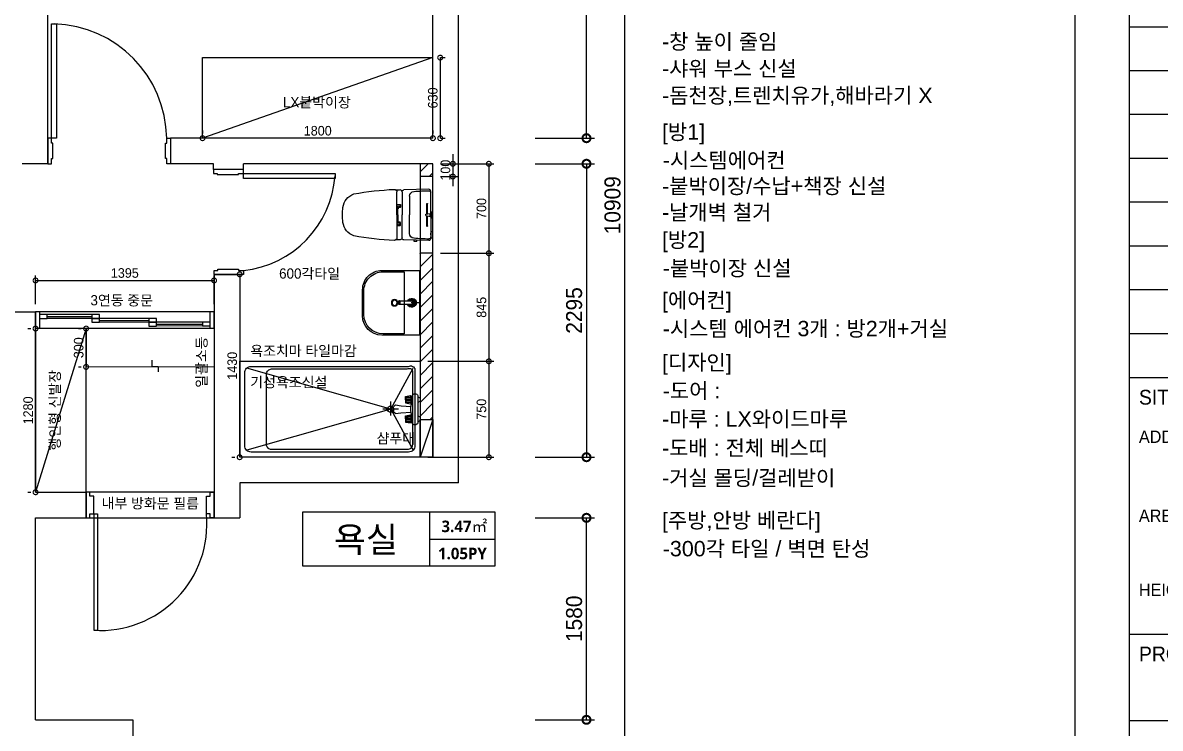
# Model space of a CAD drawing. Header units: inches. Extents: x -4181 to 116552, y 25636 to 44656.
# Drawn here: x 21962 to 30851, y 30581 to 36099 of the extents above; entities that cross this region are included whole.
import ezdxf
from ezdxf.enums import TextEntityAlignment as Align

# ---------------------------------------------------------------- set-up
doc = ezdxf.new("R2010")
doc.units = ezdxf.units.IN
doc.header["$LTSCALE"] = 50
doc.header["$MEASUREMENT"] = 0
doc.linetypes.add('HIDDEN', pattern=[0.375, 0.25, -0.125])
for name, color, linetype in [('0-ELC TEXT', 7, 'Continuous'), ('01-FUR', 6, 'Continuous'), ('02-wal', 2, 'Continuous'), ('03-WAL NEW', 3, 'Continuous'), ('07-dim', 5, 'Continuous'), ('07-dim wal', 5, 'Continuous'), ('3TI-CE-LIGHT', 6, 'Continuous'), ('6fur', 6, 'Continuous'), ('7', 7, 'Continuous'), ('CO-BATH', 6, 'Continuous'), ('CO-DO-FR', 7, 'Continuous'), ('CO-DOOR', 8, 'Continuous'), ('FIN', 2, 'Continuous'), ('FORM(YOURNAME)-1', 1, 'Continuous'), ('FORM(YOURNAME)-11', 1, 'Continuous'), ('GPG-TEXT', 3, 'Continuous'), ('HL', 6, 'HIDDEN'), ('SOL253', 253, 'Continuous'), ('TOILET-1', 6, 'Continuous'), ('WID', 4, 'Continuous'), ('도면층2', 2, 'Continuous'), ('도면층4', 4, 'Continuous'), ('도면층5', 5, 'Continuous')]:
    doc.layers.add(name, color=color, linetype=linetype)
doc.styles.add('HY울릉도L', font='NanumGothicBold.ttf')
doc.styles.add('MtXpl_Arial_Unicode_', font='ARIALUNI_0.ttf')
doc.styles.add('YOURNAME', font='HY울릉도M.TTF')
doc.styles.add('스타일1', font='HY울릉도M.TTF')
doc.styles.add('코레일둥고', font='Korail_Round_Gothic_Medium.ttf')
doc.dimstyles.new('30', dxfattribs={"dimscale": 30, "dimtxt": 2.5, "dimasz": 2.5, "dimexe": 1.25, "dimexo": 2, "dimtad": 1, "dimdec": 0, "dimtxsty": '스타일1', "dimblk": 'DOTSMALL', "dimcen": 2.5, "dimclrd": 1, "dimclre": 1, "dimclrt": 2, "dimadec": 0, "dimazin": 0, "dimtfac": 1, "dimtix": 1, "dimtmove": 0, "dimatfit": 3, "dimldrblk": 'DOTSMALL', "dimfxl": 1.25, "dimarcsym": 0})
doc.dimstyles.new('50', dxfattribs={"dimscale": 50, "dimtxt": 2.5, "dimasz": 2.5, "dimexe": 1.25, "dimexo": 2, "dimtad": 1, "dimdec": 0, "dimtxsty": '스타일1', "dimblk": 'DOTSMALL', "dimcen": 2.5, "dimclrd": 1, "dimclre": 1, "dimclrt": 2, "dimadec": 0, "dimazin": 0, "dimtfac": 1, "dimtdec": 0, "dimtix": 1, "dimtmove": 0, "dimatfit": 3, "dimldrblk": 'DOTSMALL', "dimfxl": 1.25, "dimarcsym": 0})

# ---------------------------------------------------------------- blocks, each defined once
blk = doc.blocks.new('_DOTSMALL')
at = {"color": 0, "linetype": 'ByBlock', "const_width": 0.5}
blk.add_lwpolyline([(-0.0625, 0, 1), (0.0625, 0, 1)], format="xyb", close=True, dxfattribs=at)
blk = doc.blocks.new('*D33')
at = {"layer": '07-dim', "color": 1, "lineweight": -2, "transparency": 16777216}
for p, q in [((25967.4, 38500.7), (26429.9, 38500.7)), ((26367.4, 35195.7), (26367.4, 38500.7)), ((25967.4, 35195.7), (26429.9, 35195.7))]:
    blk.add_line(p, q, dxfattribs=at)
at = {"layer": 'Defpoints', "color": 0, "transparency": 16777216}
for p in [(25867.4, 38500.7), (26367.4, 38500.7), (25867.4, 35195.7)]:
    blk.add_point(p, dxfattribs=at)
at = {"layer": '07-dim', "color": 1, "lineweight": -2, "transparency": 16777216, "xscale": 125, "yscale": 125, "zscale": 125}
for p, rotation in [((26367.4, 38500.7), 90), ((26367.4, 35195.7), 270)]:
    blk.add_blockref('_DOTSMALL', p, dxfattribs=dict(at, rotation=rotation))
at = {"layer": '07-dim', "color": 2, "transparency": 16777216, "insert": (26271.2, 36848.2), "char_height": 125, "attachment_point": 5, "rotation": 90, "style": '스타일1'}
blk.add_mtext('3305', dxfattribs=at)
blk = doc.blocks.new('*D34')
at = {"layer": '07-dim', "color": 1, "lineweight": -2, "transparency": 16777216}
for p, q in [((25967.4, 34995.7), (26429.9, 34995.7)), ((26367.4, 34995.7), (26367.4, 32700.7)), ((25967.4, 32700.7), (26429.9, 32700.7))]:
    blk.add_line(p, q, dxfattribs=at)
at = {"layer": 'Defpoints', "color": 0, "transparency": 16777216}
for p in [(25867.4, 34995.7), (25867.4, 32700.7), (26367.4, 32700.7)]:
    blk.add_point(p, dxfattribs=at)
at = {"layer": '07-dim', "color": 1, "lineweight": -2, "transparency": 16777216, "xscale": 125, "yscale": 125, "zscale": 125}
for p, rotation in [((26367.4, 34995.7), 90), ((26367.4, 32700.7), 270)]:
    blk.add_blockref('_DOTSMALL', p, dxfattribs=dict(at, rotation=rotation))
at = {"layer": '07-dim', "color": 2, "transparency": 16777216, "insert": (26271.3, 33848.2), "char_height": 125, "attachment_point": 5, "rotation": 90, "style": '스타일1'}
blk.add_mtext('2295', dxfattribs=at)
blk = doc.blocks.new('*D35')
at = {"layer": '07-dim', "color": 1, "lineweight": -2, "transparency": 16777216}
for p, q in [((25967.4, 32226.7), (26429.9, 32226.7)), ((26367.4, 30646.7), (26367.4, 32226.7)), ((25967.4, 30646.7), (26429.9, 30646.7))]:
    blk.add_line(p, q, dxfattribs=at)
at = {"layer": 'Defpoints', "color": 0, "transparency": 16777216}
for p in [(25867.4, 32226.7), (26367.4, 32226.7), (25867.4, 30646.7)]:
    blk.add_point(p, dxfattribs=at)
at = {"layer": '07-dim', "color": 1, "lineweight": -2, "transparency": 16777216, "xscale": 125, "yscale": 125, "zscale": 125}
for p, rotation in [((26367.4, 32226.7), 90), ((26367.4, 30646.7), 270)]:
    blk.add_blockref('_DOTSMALL', p, dxfattribs=dict(at, rotation=rotation))
at = {"layer": '07-dim', "color": 2, "transparency": 16777216, "insert": (26271.1, 31436.7), "char_height": 125, "attachment_point": 5, "rotation": 90, "style": '스타일1'}
blk.add_mtext('1580', dxfattribs=at)
blk = doc.blocks.new('*D37')
at = {"layer": '07-dim', "color": 1, "lineweight": -2, "transparency": 16777216}
for p, q in [((25967.4, 40125.7), (26729.9, 40125.7)), ((26667.4, 29216.7), (26667.4, 40125.7)), ((25967.4, 29216.7), (26729.9, 29216.7))]:
    blk.add_line(p, q, dxfattribs=at)
at = {"layer": 'Defpoints', "color": 0, "transparency": 16777216}
for p in [(25867.4, 40125.7), (26667.4, 40125.7), (25867.4, 29216.7)]:
    blk.add_point(p, dxfattribs=at)
at = {"layer": '07-dim', "color": 1, "lineweight": -2, "transparency": 16777216, "xscale": 125, "yscale": 125, "zscale": 125}
for p, rotation in [((26667.4, 40125.7), 90), ((26667.4, 29216.7), 270)]:
    blk.add_blockref('_DOTSMALL', p, dxfattribs=dict(at, rotation=rotation))
at = {"layer": '07-dim', "color": 2, "transparency": 16777216, "insert": (26571.1, 34671.2), "char_height": 125, "attachment_point": 5, "rotation": 90, "style": '스타일1'}
blk.add_mtext('10909', dxfattribs=at)
blk = doc.blocks.new('asfsd')
at = {"layer": '02-wal'}
for p, q in [((26035.6, 32792.4), (26035.6, 40417.4)), ((25835.6, 35487.4), (25835.6, 40217.4)), ((22825.6, 35287.4), (22825.6, 38992.4)), ((25835.6, 35487.4), (23785.6, 35487.4)), ((23785.6, 35487.4), (23785.6, 35337.4)), ((22825.6, 35287.4), (22625.6, 35287.4)), ((24120.6, 35287.4), (23785.6, 35287.4)), ((24120.6, 35242.4), (24120.6, 35287.4)), ((25835.6, 35287.4), (24355.6, 35287.4)), ((24355.6, 35242.4), (24355.6, 35287.4)), ((25835.6, 32992.4), (25835.6, 35287.4)), ((24125.6, 34422.4), (24125.6, 32518.4)), ((24130.6, 34422.4), (24325.6, 34422.4)), ((24325.6, 34422.4), (24325.6, 32992.4)), ((22490.6, 34128.4), (22730.6, 34128.4)), ((22730.6, 32718.4), (22730.6, 34128.4)), ((25835.6, 32992.4), (24325.6, 32992.4)), ((22730.6, 32718.4), (23125.6, 32718.4)), ((23125.6, 32718.4), (23125.6, 32518.4)), ((26035.6, 32792.4), (24325.6, 32792.4)), ((24325.6, 32792.4), (24325.6, 32518.4)), ((22730.6, 30938.4), (22730.6, 32518.4)), ((22730.6, 32518.4), (23125.6, 32518.4)), ((24125.6, 32518.4), (24325.6, 32518.4)), ((22730.6, 30938.4), (23490.6, 30938.4)), ((23490.6, 30938.4), (23490.6, 29508.4))]:
    blk.add_line(p, q, dxfattribs=at)
at = {"layer": 'CO-DO-FR'}
for points in [[(22825.6, 35487.4), (22825.6, 35287.4), (22855.6, 35287.4), (22855.6, 35327.4), (22865.6, 35327.4), (22865.6, 35447.4), (22855.6, 35447.4), (22855.6, 35487.4), (22825.6, 35487.4)], [(23785.6, 35487.4), (23785.6, 35287.4), (23755.6, 35287.4), (23755.6, 35327.4), (23745.6, 35327.4), (23745.6, 35447.4), (23755.6, 35447.4), (23755.6, 35487.4), (23785.6, 35487.4)], [(24355.6, 35242.4), (24120.6, 35242.4), (24120.6, 35212.4), (24150.6, 35212.4), (24150.6, 35202.4), (24315.6, 35202.4), (24315.6, 35212.4), (24355.6, 35212.4), (24355.6, 35242.4)], [(24355.6, 34422.4), (24125.6, 34422.4), (24125.6, 34452.4), (24155.6, 34452.4), (24155.6, 34462.4), (24315.6, 34462.4), (24315.6, 34452.4), (24355.6, 34452.4), (24355.6, 34422.4)]]:
    blk.add_lwpolyline(points, close=True, dxfattribs=at)
at = {"layer": 'CO-DOOR'}
for points in [[(22895.6, 36382.4), (22895.6, 35487.4), (22855.6, 35487.4), (22855.6, 36382.4)], [(25070.6, 35172.4), (24355.6, 35172.4), (24355.6, 35212.4), (25070.6, 35212.4)]]:
    blk.add_lwpolyline(points, close=True, dxfattribs=at)
for centre, radius, start, end in [((22847.1, 35474.2), 908.6, 0.83206, 88.19958), ((24271.6, 35249), 801, 276.01685, 355.95188)]:
    blk.add_arc(centre, radius, start, end, dxfattribs=at)
at = {"layer": '도면층2'}
for p, q in [((23785.6, 35487.4), (23785.6, 35337.4)), ((23125.6, 32518.4), (23125.6, 32718.4)), ((24125.6, 32518.4), (24125.6, 32718.4))]:
    blk.add_line(p, q, dxfattribs=at)
at = {"layer": '도면층4'}
for p, q in [((23785.6, 35487.4), (23785.6, 35337.4)), ((24125.6, 32718.4), (23125.6, 32718.4)), ((23125.6, 32718.4), (23125.6, 32518.4)), ((23125.6, 32518.4), (23125.6, 32718.4)), ((24125.6, 32518.4), (24125.6, 32718.4)), ((23185.6, 32548.4), (23185.6, 31638.4)), ((23185.6, 32548.4), (23215.6, 32548.4)), ((23215.6, 32548.4), (23215.6, 31639)), ((23125.6, 32518.4), (24125.6, 32518.4)), ((23185.6, 31638.4), (23215.6, 31638.4))]:
    blk.add_line(p, q, dxfattribs=at)
for points in [[(23125.6, 32518.4), (23155.6, 32518.4), (23155.6, 32548.4), (23185.6, 32548.4), (23185.6, 32688.4), (23155.6, 32688.4), (23155.6, 32718.4), (23125.6, 32718.4), (23125.6, 32518.4)], [(24125.6, 32518.4), (24095.6, 32518.4), (24095.6, 32548.4), (24065.6, 32548.4), (24065.6, 32688.4), (24095.6, 32688.4), (24095.6, 32718.4), (24125.6, 32718.4), (24125.6, 32518.4)]]:
    blk.add_lwpolyline(points, dxfattribs=at)
at = {"layer": '도면층5'}
blk.add_arc((23238.4, 32468.3), 831.1, 266.35624, 5.52913, dxfattribs=at)
blk = doc.blocks.new('A$C4B2D31F0')
at = {"layer": 'FIN', "color": 4}
for p, q in [((185, 690.9), (20.4, 690.9)), ((37.2, 692.3), (24.7, 692.3)), ((37.2, 692.3), (49.7, 692.3)), ((200.9, 690.9), (365.5, 690.9)), ((12.6, 465.9), (192.9, 465.9)), ((47.7, 523.7), (192.9, 523.7)), ((338.2, 523.7), (192.9, 523.7)), ((373.3, 465.9), (192.9, 465.9)), ((192.9, 426.6), (13.7, 426.6)), ((192.9, 426.6), (372.2, 426.6))]:
    blk.add_line(p, q, dxfattribs=at)
for points in [[(20.4, 690.9), (7.9, 690.9, 0.421209), (-7.1, 675.5), (-2.4, 480.5, 0.001659)], [(365.5, 690.9), (378, 690.9, -0.421209), (392.9, 675.5), (388.3, 480.5, -0.001659)], [(12.6, 465.9, 0.371724), (-1.8, 451.2, 0.003515), (-1, 420.3, 0.320541)], [(373.3, 465.9, -0.371724), (387.7, 451.2, -0.003515), (386.9, 420.3, -0.320541)]]:
    blk.add_lwpolyline(points, format="xyb", dxfattribs=at)
for centre, radius, start, end in [((1004.3, 663.1), 1000, 179.31159, 185.94375), ((20.4, 674.9), 16, 90, 179.31159), ((24.7, 707.3), 15, 180, 270), ((49.7, 707.3), 15, 270, 0), ((365.5, 674.9), 16, 0.68841, 90), ((-618.4, 663.1), 1000, 354.05625, 0.68841), ((49.4, 563.7), 40, 185.94375, 267.51291), ((336.5, 563.7), 40, 272.48709, 354.05625), ((12.6, 480.9), 15, 181.36509, 270), ((373.3, 480.9), 15, 270, 358.63491), ((13.7, 406.6), 20, 90, 182.3333), ((2197.7, 495.6), 2205.9, 182.3333, 190.60807), ((-1811.8, 495.6), 2205.9, 349.39193, 357.6667), ((372.2, 406.6), 20, 357.6667, 90), ((148.7, 128.9), 125.5, 198.2964, 263.42408), ((237.2, 128.9), 125.5, 276.57592, 341.7036), ((192.9, 405.9), 405.9, 261.69926, 270), ((192.9, 405.9), 405.9, 270, 278.30074)]:
    blk.add_arc(centre, radius, start, end, dxfattribs=at)
at = {"layer": 'HL', "linetype": 'Continuous'}
for p, q in [((106.4, 666.3), (184.4, 666.3)), ((106.4, 659.3), (185.5, 659.3)), ((168.9, 697.3), (168.9, 707.3)), ((168.9, 697.3), (216.9, 697.3)), ((186, 692.5), (180.6, 697.3)), ((181.6, 685.5), (186, 692.5)), ((187, 651.2), (181.6, 685.5)), ((181.6, 685.5), (204.3, 685.5)), ((186, 692.5), (199.9, 692.5)), ((187, 651.2), (198.9, 651.2)), ((198.9, 651.2), (204.3, 685.5)), ((199.9, 692.5), (205.3, 697.3)), ((204.3, 685.5), (199.9, 692.5)), ((200.4, 659.3), (279.4, 659.3)), ((201.4, 666.3), (279.4, 666.3)), ((216.9, 697.3), (216.9, 707.3)), ((-16, 576.9), (-16, 564.8)), ((-12, 580.9), (-4.8, 580.9)), ((-12, 560.8), (-4.3, 560.8)), ((192.9, 433.7), (146.6, 433.7)), ((192.9, 433.7), (239.3, 433.7))]:
    blk.add_line(p, q, dxfattribs=at)
for points in [[(110.4, 426.6), (110.4, 450.8, -0.414214), (114.4, 454.8), (130.9, 454.8, -0.414214), (134.9, 450.8), (134.9, 435.2), (134.9, 426.6)], [(275.5, 426.6), (275.5, 450.8, 0.414214), (271.5, 454.8), (255, 454.8, 0.414214), (251, 450.8), (251, 435.2), (251, 426.6)], [(134.9, 435.2), (144.6, 435.2, -0.414214), (146.6, 433.2), (146.6, 426.6)], [(251, 435.2), (241.3, 435.2, 0.414214), (239.3, 433.2), (239.3, 426.6)]]:
    blk.add_lwpolyline(points, format="xyb", dxfattribs=at)
for centre in [(122.9, 440.9), (262.9, 440.9)]:
    blk.add_circle(centre, 8, dxfattribs=at)
for centre, radius, start, end in [((106.4, 662.8), 3.5, 90, 270), ((279.4, 662.8), 3.5, 270, 90), ((-12, 576.9), 4, 90, 180), ((-12, 564.8), 4, 180, 270)]:
    blk.add_arc(centre, radius, start, end, dxfattribs=at)
blk = doc.blocks.new('B-003')
blk.add_line((0, 0), (0, -65))
at = {"layer": 'CO-BATH'}
for p, q in [((-252.5, 0), (-252.5, -295)), ((252.5, 0), (-252.5, 0)), ((252.5, -295), (252.5, 0)), ((-102.5, -445), (102.5, -445))]:
    blk.add_line(p, q, dxfattribs=at)
at = {"layer": 'CO-BATH', "color": 8}
for p, q in [((-12.5, -60), (-12.5, -150.5)), ((12.5, -60), (12.5, -150.5)), ((-242.5, -120), (-242.5, -285)), ((242.5, -120), (-242.5, -120)), ((-14.5, -155.5), (-14.5, -160.5)), ((-14.5, -160.5), (14.5, -160.5)), ((-13.5, -150.5), (-13.5, -155.5)), ((13.5, -150.5), (13.5, -155.5)), ((14.5, -155.5), (14.5, -160.5)), ((242.5, -285), (242.5, -120)), ((-92.5, -435), (92.5, -435))]:
    blk.add_line(p, q, dxfattribs=at)
at = {"layer": 'CO-BATH', "color": 251}
for p, q in [((-14.5, -155.5), (14.5, -155.5)), ((-13.5, -150.5), (13.5, -150.5))]:
    blk.add_line(p, q, dxfattribs=at)
at = {"layer": 'CO-BATH', "color": 8}
blk.add_circle((0, -195), 25, dxfattribs=at)
at = {"layer": 'CO-BATH', "color": 251}
blk.add_circle((0, -195), 20, dxfattribs=at)
at = {"layer": 'CO-BATH', "color": 8}
for centre, radius, start, end in [((0, -60), 35, 290.92481, 249.07514), ((0, -60), 12.5, 359.99998, 179.99998), ((-92.5, -285), 150, 180, 270), ((92.5, -285), 150, 270, 0)]:
    blk.add_arc(centre, radius, start, end, dxfattribs=at)
at = {"layer": 'CO-BATH', "color": 251}
for radius, start, end in [(30, 294.62429, 245.37566), (25, 299.99998, 239.99998), (18, 313.98294, 226.01701)]:
    blk.add_arc((0, -60), radius, start, end, dxfattribs=at)
at = {"layer": 'CO-BATH'}
for centre, start, end in [((-102.5, -295), 180, 270), ((102.5, -295), 270, 0)]:
    blk.add_arc(centre, 150, start, end, dxfattribs=at)
blk = doc.blocks.new('*D60')
at = {"layer": '07-dim wal', "color": 1, "lineweight": -2, "transparency": 16777216}
for p, q in [((25227.4, 34995.7), (25642.2, 34995.7)), ((25604.7, 34995.7), (25604.7, 34295.7)), ((25227.4, 34295.7), (25642.2, 34295.7))]:
    blk.add_line(p, q, dxfattribs=at)
at = {"layer": 'Defpoints', "color": 0, "transparency": 16777216}
for p in [(25167.4, 34995.7), (25167.4, 34295.7), (25604.7, 34295.7)]:
    blk.add_point(p, dxfattribs=at)
at = {"layer": '07-dim wal', "color": 1, "lineweight": -2, "transparency": 16777216, "xscale": 75, "yscale": 75, "zscale": 75}
for p, rotation in [((25604.7, 34995.7), 90), ((25604.7, 34295.7), 270)]:
    blk.add_blockref('_DOTSMALL', p, dxfattribs=dict(at, rotation=rotation))
at = {"layer": '07-dim wal', "color": 2, "transparency": 16777216, "insert": (25547, 34645.7), "char_height": 75, "attachment_point": 5, "rotation": 90, "style": '스타일1'}
blk.add_mtext('700', dxfattribs=at)
blk = doc.blocks.new('*D61')
at = {"layer": '07-dim wal', "color": 1, "lineweight": -2}
for p, q in [((25227.4, 34295.7), (25642.2, 34295.7)), ((25604.7, 34295.7), (25604.7, 33450.7)), ((25127.4, 33450.7), (25642.2, 33450.7))]:
    blk.add_line(p, q, dxfattribs=at)
at = {"layer": 'Defpoints', "color": 0}
for p in [(25167.4, 34295.7), (25067.4, 33450.7), (25604.7, 33450.7)]:
    blk.add_point(p, dxfattribs=at)
at = {"layer": '07-dim wal', "color": 1, "lineweight": -2, "xscale": 75, "yscale": 75, "zscale": 75}
for p, rotation in [((25604.7, 34295.7), 90), ((25604.7, 33450.7), 270)]:
    blk.add_blockref('_DOTSMALL', p, dxfattribs=dict(at, rotation=rotation))
at = {"layer": '07-dim wal', "color": 2, "insert": (25547, 33873.2), "char_height": 75, "attachment_point": 5, "rotation": 90, "style": '스타일1'}
blk.add_mtext('845', dxfattribs=at)
blk = doc.blocks.new('*D62')
at = {"layer": '07-dim wal', "color": 1, "lineweight": -2}
for p, q in [((25127.4, 33450.7), (25642.2, 33450.7)), ((25604.7, 33450.7), (25604.7, 32700.7)), ((25127.4, 32700.7), (25642.2, 32700.7))]:
    blk.add_line(p, q, dxfattribs=at)
at = {"layer": 'Defpoints', "color": 0}
for p in [(25067.4, 33450.7), (25067.4, 32700.7), (25604.7, 32700.7)]:
    blk.add_point(p, dxfattribs=at)
at = {"layer": '07-dim wal', "color": 1, "lineweight": -2, "xscale": 75, "yscale": 75, "zscale": 75}
for p, rotation in [((25604.7, 33450.7), 90), ((25604.7, 32700.7), 270)]:
    blk.add_blockref('_DOTSMALL', p, dxfattribs=dict(at, rotation=rotation))
at = {"layer": '07-dim wal', "color": 2, "insert": (25547, 33075.7), "char_height": 75, "attachment_point": 5, "rotation": 90, "style": '스타일1'}
blk.add_mtext('750', dxfattribs=at)
blk = doc.blocks.new('*D64')
at = {"layer": '07-dim wal', "color": 1, "lineweight": -2, "transparency": 16777216}
for p, q in [((25323.5, 35070.7), (25323.5, 34820.7)), ((25227.4, 34995.7), (25361, 34995.7)), ((25227.4, 34895.7), (25361, 34895.7))]:
    blk.add_line(p, q, dxfattribs=at)
at = {"layer": 'Defpoints', "color": 0, "transparency": 16777216}
for p in [(25167.4, 34995.7), (25167.4, 34895.7), (25323.5, 34895.7)]:
    blk.add_point(p, dxfattribs=at)
at = {"layer": '07-dim wal', "color": 1, "lineweight": -2, "transparency": 16777216, "xscale": 75, "yscale": 75, "zscale": 75}
for p, rotation in [((25323.5, 34995.7), 270), ((25323.5, 34895.7), 90)]:
    blk.add_blockref('_DOTSMALL', p, dxfattribs=dict(at, rotation=rotation))
at = {"layer": '07-dim wal', "color": 2, "transparency": 16777216, "insert": (25265.8, 34945.7), "char_height": 75, "attachment_point": 5, "rotation": 90, "style": '스타일1'}
blk.add_mtext('100', dxfattribs=at)
blk = doc.blocks.new('*D48')
at = {"layer": '07-dim wal', "color": 1, "lineweight": -2, "transparency": 16777216}
for p, q in [((23597.4, 34130.7), (23619.9, 34130.7)), ((23657.4, 34130.7), (23657.4, 32700.7)), ((23597.4, 32700.7), (23619.9, 32700.7))]:
    blk.add_line(p, q, dxfattribs=at)
at = {"layer": 'Defpoints', "color": 0, "transparency": 16777216}
for p in [(23657.4, 34130.7), (23657.4, 32700.7), (23657.4, 32700.7)]:
    blk.add_point(p, dxfattribs=at)
at = {"layer": '07-dim wal', "color": 1, "lineweight": -2, "transparency": 16777216, "xscale": 75, "yscale": 75, "zscale": 75}
for p, rotation in [((23657.4, 34130.7), 90), ((23657.4, 32700.7), 270)]:
    blk.add_blockref('_DOTSMALL', p, dxfattribs=dict(at, rotation=rotation))
at = {"layer": '07-dim wal', "color": 2, "transparency": 16777216, "insert": (23599.7, 33415.7), "char_height": 75, "attachment_point": 5, "rotation": 90, "style": '스타일1'}
blk.add_mtext('1430', dxfattribs=at)
blk = doc.blocks.new('*D67')
at = {"layer": '07-dim wal', "color": 1, "lineweight": -2, "transparency": 16777216}
for p, q in [((22062.4, 33896.7), (22062.4, 34120.7)), ((22062.4, 34083.2), (23457.4, 34083.2)), ((23457.4, 33896.7), (23457.4, 34120.7))]:
    blk.add_line(p, q, dxfattribs=at)
at = {"layer": 'Defpoints', "color": 0, "transparency": 16777216}
for p in [(23457.4, 34083.2), (22062.4, 33836.7), (23457.4, 33836.7)]:
    blk.add_point(p, dxfattribs=at)
at = {"layer": '07-dim wal', "color": 1, "lineweight": -2, "transparency": 16777216, "xscale": 75, "yscale": 75, "zscale": 75, "rotation": 180}
blk.add_blockref('_DOTSMALL', (22062.4, 34083.2), dxfattribs=at)
at = {"layer": '07-dim wal', "color": 1, "lineweight": -2, "transparency": 16777216, "xscale": 75, "yscale": 75, "zscale": 75}
blk.add_blockref('_DOTSMALL', (23457.4, 34083.2), dxfattribs=at)
at = {"layer": '07-dim wal', "color": 2, "transparency": 16777216, "insert": (22759.9, 34141), "char_height": 75, "attachment_point": 5, "style": '스타일1'}
blk.add_mtext('1395', dxfattribs=at)
blk = doc.blocks.new('*D68')
at = {"layer": '07-dim wal', "color": 1, "lineweight": -2}
for p, q in [((22002.4, 33706.7), (22024.9, 33706.7)), ((22062.4, 33706.7), (22062.4, 32426.7)), ((22002.4, 32426.7), (22024.9, 32426.7))]:
    blk.add_line(p, q, dxfattribs=at)
at = {"layer": 'Defpoints', "color": 0}
for p in [(22062.4, 33706.7), (22062.4, 32426.7), (22062.4, 32426.7)]:
    blk.add_point(p, dxfattribs=at)
at = {"layer": '07-dim wal', "color": 1, "lineweight": -2, "xscale": 75, "yscale": 75, "zscale": 75}
for p, rotation in [((22062.4, 33706.7), 90), ((22062.4, 32426.7), 270)]:
    blk.add_blockref('_DOTSMALL', p, dxfattribs=dict(at, rotation=rotation))
at = {"layer": '07-dim wal', "color": 2, "insert": (22004.6, 33066.7), "char_height": 75, "attachment_point": 5, "rotation": 90, "style": '스타일1'}
blk.add_mtext('1280', dxfattribs=at)
blk = doc.blocks.new('*D78')
at = {"layer": '07-dim wal', "color": 1, "lineweight": -2, "transparency": 16777216}
for p, q in [((23367.4, 35255.7), (23367.4, 35233.2)), ((25167.4, 35255.7), (25167.4, 35233.2)), ((25167.4, 35195.7), (23367.4, 35195.7))]:
    blk.add_line(p, q, dxfattribs=at)
at = {"layer": 'Defpoints', "color": 0, "transparency": 16777216}
for p in [(23367.4, 35195.7), (23367.4, 35195.7), (25167.4, 35195.7)]:
    blk.add_point(p, dxfattribs=at)
at = {"layer": '07-dim wal', "color": 1, "lineweight": -2, "transparency": 16777216, "xscale": 75, "yscale": 75, "zscale": 75, "rotation": 180}
blk.add_blockref('_DOTSMALL', (23367.4, 35195.7), dxfattribs=at)
at = {"layer": '07-dim wal', "color": 1, "lineweight": -2, "transparency": 16777216, "xscale": 75, "yscale": 75, "zscale": 75}
blk.add_blockref('_DOTSMALL', (25167.4, 35195.7), dxfattribs=at)
at = {"layer": '07-dim wal', "color": 2, "transparency": 16777216, "insert": (24267.4, 35253.5), "char_height": 75, "attachment_point": 5, "style": '스타일1'}
blk.add_mtext('1800', dxfattribs=at)
blk = doc.blocks.new('A$C50C81EA5')
at = {"layer": 'WID'}
for p, q in [((97, 213.3), (99.5, 213.3)), ((97, 195.5), (97, 213.3)), ((97, 213.3), (99.5, 213.3)), ((97, 195.5), (97, 213.3)), ((97, 195.5), (97, 177.7)), ((97, 195.5), (97, 177.7)), ((99.5, 220.2), (137.4, 226.4)), ((99.5, 220.2), (137.4, 226.4)), ((99.5, 220.2), (104, 214.9)), ((99.5, 195.5), (99.5, 220.2)), ((99.5, 220.2), (104, 214.9)), ((99.5, 195.5), (99.5, 220.2)), ((99.5, 195.5), (99.5, 170.7)), ((99.5, 195.5), (99.5, 170.7)), ((104, 214.9), (137.5, 218)), ((104, 214.9), (137.5, 218)), ((104, 214.9), (104, 209.5)), ((104, 214.9), (104, 209.5)), ((104, 200.4), (104, 195.5)), ((104, 200.4), (137, 200)), ((104, 200.4), (104, 195.5)), ((104, 200.4), (137, 200)), ((104, 190.5), (104, 195.5)), ((104, 190.5), (104, 195.5)), ((104, 190.5), (137, 190.1)), ((104, 190.5), (137, 190.1)), ((104, 176), (104, 181.4)), ((104, 176), (104, 181.4)), ((104.5, 209.7), (137, 212.6)), ((104.5, 209.7), (137, 212.6)), ((104.5, 181.2), (137, 177.4)), ((104.5, 181.2), (137, 177.4)), ((137.5, 218), (137, 212.6)), ((137.5, 218), (137, 212.6)), ((137, 200), (137, 195)), ((137, 200), (137, 195)), ((137, 190.1), (137, 195)), ((137, 190.1), (137, 195)), ((143.2, 219), (137.4, 226.4)), ((143.2, 219), (137.4, 226.4)), ((141.3, 221.4), (137.5, 218)), ((141.3, 221.4), (137.5, 218)), ((143.2, 219), (150.2, 219)), ((143.2, 171.1), (143.2, 219)), ((143.2, 219), (150.2, 219)), ((143.2, 171.1), (143.2, 219)), ((150.2, 228.6), (150.2, 219)), ((150.2, 228.6), (150.2, 219)), ((150.2, 171.1), (150.2, 219)), ((150.2, 171.1), (150.2, 219)), ((195.3, 12), (195.3, 228.1)), ((195.3, 12), (195.3, 228.1)), ((212.4, 207.5), (195.3, 218.4)), ((212.4, 207.5), (195.3, 218.4)), ((212.4, 182.5), (195.3, 171.6)), ((212.4, 182.5), (195.3, 171.6)), ((212.4, 182.5), (212.4, 207.5)), ((212.4, 182.5), (212.4, 207.5)), ((20.3, 86.2), (64.1, 93.2)), ((20.3, 86.2), (64.1, 93.2)), ((21.3, 153.8), (62, 147.2)), ((21.3, 153.8), (62, 147.2)), ((62, 147.2), (141.5, 142.7)), ((62, 147.2), (141.5, 142.7)), ((64.1, 93.2), (141.5, 97.7)), ((64.1, 93.2), (141.5, 97.7)), ((97, 177.7), (99.5, 177.7)), ((97, 177.7), (99.5, 177.7)), ((99.5, 170.7), (104, 176)), ((99.5, 170.7), (104, 176)), ((99.5, 170.7), (137.4, 163.7)), ((99.5, 170.7), (137.4, 163.7)), ((104, 176), (137.5, 172.1)), ((104, 176), (137.5, 172.1)), ((137.5, 172.1), (137, 177.4)), ((137.5, 172.1), (137, 177.4)), ((143.2, 171.1), (137.4, 163.7)), ((143.2, 171.1), (137.4, 163.7)), ((141.3, 168.6), (137.5, 172.1)), ((141.3, 168.6), (137.5, 172.1)), ((143.2, 171.1), (150.2, 171.1)), ((143.2, 171.1), (150.2, 171.1)), ((97, 63.3), (99.5, 63.3)), ((97, 45.5), (97, 63.3)), ((97, 63.3), (99.5, 63.3)), ((97, 45.5), (97, 63.3)), ((97, 45.5), (97, 27.7)), ((97, 45.5), (97, 27.7)), ((97, 27.7), (99.5, 27.7)), ((97, 27.7), (99.5, 27.7)), ((99.5, 70.2), (137.4, 76.4)), ((99.5, 70.2), (137.4, 76.4)), ((99.5, 70.2), (104, 64.9)), ((99.5, 45.5), (99.5, 70.2)), ((99.5, 70.2), (104, 64.9)), ((99.5, 45.5), (99.5, 70.2)), ((99.5, 45.5), (99.5, 20.7)), ((99.5, 45.5), (99.5, 20.7)), ((99.5, 20.7), (104, 26)), ((99.5, 20.7), (104, 26)), ((99.5, 20.7), (137.4, 13.7)), ((99.5, 20.7), (137.4, 13.7)), ((104, 64.9), (137.5, 68)), ((104, 64.9), (137.5, 68)), ((104, 64.9), (104, 59.5)), ((104, 64.9), (104, 59.5)), ((104, 50.4), (104, 45.5)), ((104, 50.4), (137, 50)), ((104, 50.4), (104, 45.5)), ((104, 50.4), (137, 50)), ((104, 40.5), (104, 45.5)), ((104, 40.5), (104, 45.5)), ((104, 40.5), (137, 40.1)), ((104, 40.5), (137, 40.1)), ((104, 26), (104, 31.4)), ((104, 26), (104, 31.4)), ((104, 26), (137.5, 22.1)), ((104, 26), (137.5, 22.1)), ((104.5, 59.7), (137, 62.6)), ((104.5, 59.7), (137, 62.6)), ((104.5, 31.2), (137, 27.4)), ((104.5, 31.2), (137, 27.4)), ((137.5, 68), (137, 62.6)), ((137.5, 68), (137, 62.6)), ((137, 50), (137, 45)), ((137, 50), (137, 45)), ((137, 40.1), (137, 45)), ((137, 40.1), (137, 45)), ((137.5, 22.1), (137, 27.4)), ((137.5, 22.1), (137, 27.4)), ((143.2, 69), (137.4, 76.4)), ((143.2, 69), (137.4, 76.4)), ((143.2, 21.1), (137.4, 13.7)), ((143.2, 21.1), (137.4, 13.7)), ((141.3, 71.4), (137.5, 68)), ((141.3, 71.4), (137.5, 68)), ((141.3, 18.6), (137.5, 22.1)), ((141.3, 18.6), (137.5, 22.1)), ((143.2, 69), (150.2, 69)), ((143.2, 21.1), (143.2, 69)), ((143.2, 69), (150.2, 69)), ((143.2, 21.1), (143.2, 69)), ((143.2, 21.1), (150.2, 21.1)), ((143.2, 21.1), (150.2, 21.1)), ((150.2, 69), (150.2, 21.1)), ((150.2, 69), (150.2, 21.1)), ((150.2, 11.4), (150.2, 21.1)), ((150.2, 11.4), (150.2, 21.1)), ((212.4, 57.5), (195.3, 68.4)), ((212.4, 57.5), (195.3, 68.4)), ((212.4, 32.5), (195.3, 21.6)), ((212.4, 32.5), (195.3, 21.6)), ((212.4, 32.5), (212.4, 57.5)), ((212.4, 32.5), (212.4, 57.5))]:
    blk.add_line(p, q, dxfattribs=at)
for centre, radius, start, end in [((106.7, 204.9), 5.27, 114.69505, 239.72272), ((106.7, 204.9), 5.27, 114.69505, 239.72272), ((106.7, 186), 5.27, 120.27728, 245.30495), ((106.7, 186), 5.27, 120.27728, 245.30495), ((134.7, 206.3), 6.74, 289.97484, 70.02516), ((134.7, 206.3), 6.74, 289.97484, 70.02516), ((134.7, 183.8), 6.74, 289.97484, 70.02516), ((134.7, 183.8), 6.74, 289.97484, 70.02516), ((172.6, 215.7), 25.9, 28.66685, 149.99012), ((172.6, 215.7), 25.9, 28.66685, 149.99012), ((37.9, 119.7), 37.9, 116.0462, 242.3329), ((37.9, 119.7), 37.9, 116.0462, 242.3329), ((302.7, 120), 162.8, 161.71196, 198.28804), ((302.7, 120), 162.8, 161.71196, 198.28804), ((106.7, 54.9), 5.27, 114.69505, 239.72272), ((106.7, 54.9), 5.27, 114.69505, 239.72272), ((106.7, 36), 5.27, 120.27728, 245.30495), ((106.7, 36), 5.27, 120.27728, 245.30495), ((134.7, 56.3), 6.74, 289.97484, 70.02516), ((134.7, 56.3), 6.74, 289.97484, 70.02516), ((134.7, 33.8), 6.74, 289.97484, 70.02516), ((134.7, 33.8), 6.74, 289.97484, 70.02516), ((172.6, 24.4), 25.9, 210.00988, 331.33315), ((172.6, 24.4), 25.9, 210.00988, 331.33315)]:
    blk.add_arc(centre, radius, start, end, dxfattribs=at)
blk = doc.blocks.new('*D230')
at = {"layer": '07-dim wal', "color": 1, "lineweight": -2}
for p, q in [((22397.4, 33706.7), (22419.9, 33706.7)), ((22457.4, 33706.7), (22457.4, 33406.7)), ((22398.6, 33406.7), (22419.9, 33406.7))]:
    blk.add_line(p, q, dxfattribs=at)
at = {"layer": 'Defpoints', "color": 0}
for p in [(22457.4, 33706.7), (22457.4, 33406.7), (22458.6, 33406.7)]:
    blk.add_point(p, dxfattribs=at)
at = {"layer": '07-dim wal', "color": 1, "lineweight": -2, "xscale": 75, "yscale": 75, "zscale": 75}
for p, rotation in [((22457.4, 33706.7), 90), ((22457.4, 33406.7), 270)]:
    blk.add_blockref('_DOTSMALL', p, dxfattribs=dict(at, rotation=rotation))
at = {"layer": '07-dim wal', "color": 2, "insert": (22399.7, 33556.7), "char_height": 75, "attachment_point": 5, "rotation": 90, "style": '스타일1'}
blk.add_mtext('300', dxfattribs=at)
blk = doc.blocks.new('FORM-ELEVATION')
at = {"layer": 'Defpoints', "color": 158}
for p, q in [((62481, 35508), (62481, -21492)), ((71691, 10074), (62481, 10074)), ((71691, 8932), (62481, 8932)), ((71691, 7790), (62481, 7790)), ((71691, 6647), (62481, 6647)), ((71691, 5505), (62481, 5505)), ((71691, 4363), (62481, 4363)), ((71691, 3221), (62481, 3221)), ((71691, 2079), (62481, 2079))]:
    blk.add_line(p, q, dxfattribs=at)
blk.add_lwpolyline([(-8309, 33708), (61071, 33708), (61071, -19692), (-8309, -19692)], close=True, dxfattribs=at)
at = {"layer": 'FORM(YOURNAME)-11', "color": 14}
for p, q in [((62481, 937), (71691, 937)), ((62481, -5756), (71691, -5756)), ((62481, -8009), (71691, -8009))]:
    blk.add_line(p, q, dxfattribs=at)
at = {"layer": 'FORM(YOURNAME)-11', "color": 14, "style": 'YOURNAME'}
for s, p in [('SITE CONDITIONS.', (62739, 422)), ('PROJECT TYPE.', (62739, -6271))]:
    blk.add_text(s, height=386.14, dxfattribs=at).set_placement(p, align=Align.MIDDLE_LEFT)
at = {"layer": 'FORM(YOURNAME)-11', "color": 251, "style": 'YOURNAME'}
for s, p in [('ADDRESS.', (62739, -608)), ('AREA.', (62739, -2667)), ('HEIGHT.', (62739, -4598))]:
    blk.add_text(s, height=321.8, dxfattribs=at).set_placement(p, align=Align.MIDDLE_LEFT)
at = {"layer": 'FORM(YOURNAME)-11', "color": 3, "style": 'YOURNAME'}
for tag, height, p in [('1', 451, (71041, -1219)), ('2', 451, (71041, -1863)), ('3', 451, (71041, -3150)), ('4', 451, (71041, -5081)), ('5', 515, (71041, -7398)), ('6', 515, (71041, -9650)), ('7', 515, (71041, -11903)), ('8', 515, (71041, -14155)), ('9', 515, (71041, -16408)), ('10', 515, (66791, -18596)), ('11', 515, (71041, -18660)), ('12', 515, (66791, -20848)), ('13', 515, (71041, -20848))]:
    blk.add_attdef(tag, text='', height=height, dxfattribs=at).set_placement(p, align=Align.MIDDLE_RIGHT)
blk = doc.blocks.new('*D233')
at = {"layer": '07-dim wal', "color": 1, "lineweight": -2}
for p, q in [((25224.5, 35825.7), (25224.5, 35195.7)), ((25227.4, 35825.7), (25262, 35825.7)), ((25227.4, 35195.7), (25262, 35195.7))]:
    blk.add_line(p, q, dxfattribs=at)
at = {"layer": 'Defpoints', "color": 0}
for p in [(25167.4, 35825.7), (25167.4, 35195.7), (25224.5, 35195.7)]:
    blk.add_point(p, dxfattribs=at)
at = {"layer": '07-dim wal', "color": 1, "lineweight": -2, "xscale": 75, "yscale": 75, "zscale": 75}
for p, rotation in [((25224.5, 35825.7), 90), ((25224.5, 35195.7), 270)]:
    blk.add_blockref('_DOTSMALL', p, dxfattribs=dict(at, rotation=rotation))
at = {"layer": '07-dim wal', "color": 2, "insert": (25166.7, 35510.7), "char_height": 75, "attachment_point": 5, "rotation": 90, "style": '스타일1'}
blk.add_mtext('630', dxfattribs=at)

msp = doc.modelspace()

# ---------------------------------------------------------------- hatches: boundary and pattern name
at = {"layer": '07-dim wal', "transparency": 33554687}
h = msp.add_hatch(dxfattribs=at)
h.set_pattern_fill('ANSI31', color=3, scale=600)
h.paths.add_polyline_path([(25167.4, 34895.7), (25167.4, 34995.7), (25067.4, 34995.7), (25067.4, 34895.7)])
h.paths.add_polyline_path([(25167.4, 32995.7), (25167.4, 34295.7), (25067.4, 34295.7), (25067.4, 32995.7)])
h.paths.add_polyline_path([(25470.5, 32969), (25470.5, 33182.4), (25623.5, 33182.4), (25623.5, 32969)], flags=9)
h.paths.add_polyline_path([(25470.5, 33764.6), (25470.5, 33981.8), (25623.5, 33981.8), (25623.5, 33764.6)], flags=9)

# ---------------------------------------------------------------- linework, layer by layer
at = {"layer": '01-FUR'}
msp.add_line((22457.4, 33706.7), (22062.4, 32426.7), dxfattribs=at)
msp.add_lwpolyline([(22457.4, 33706.7), (22062.4, 33706.7), (22062.4, 32426.7), (22457.4, 32426.7)], close=True, dxfattribs=at)
at = {"layer": '03-WAL NEW'}
for p, q in [((25167.4, 34895.7), (25067.4, 34895.7)), ((25167.4, 34295.7), (25067.4, 34295.7))]:
    msp.add_line(p, q, dxfattribs=at)
for points in [[(25167.4, 34995.7), (25067.4, 34995.7), (25067.4, 32995.7), (25167.4, 32995.7), (25167.4, 34995.7)], [(22062.4, 33836.7), (22062.4, 33836.7)]]:
    msp.add_lwpolyline(points, dxfattribs=at)
at = {"layer": '3TI-CE-LIGHT'}
for p, q in [((23367.4, 35195.7), (23367.4, 35825.7)), ((23367.4, 35825.7), (25167.4, 35825.7)), ((25167.4, 35825.7), (23367.4, 35195.7)), ((25167.4, 32995.7), (25067.4, 32700.7))]:
    msp.add_line(p, q, dxfattribs=at)
msp.add_lwpolyline([(25067.4, 32995.7), (25167.4, 32995.7), (25167.4, 32700.7), (25067.4, 32700.7)], close=True, dxfattribs=at)
at = {"layer": 'CO-BATH', "color": 251}
for p, q in [((24837.4, 33075.7), (23712.1, 33396.1)), ((24837.4, 33075.7), (25012.8, 33396.1)), ((24837.4, 33075.7), (23712.1, 32755.3)), ((24897.4, 33075.7), (24777.4, 33075.7)), ((24837.4, 33025.7), (24837.4, 33135.7)), ((24837.4, 33075.7), (25012.8, 32755.3))]:
    msp.add_line(p, q, dxfattribs=at)
at = {"layer": 'CO-BATH'}
msp.add_lwpolyline([(23657.4, 33450.7), (25067.4, 33450.7), (25067.4, 32700.7), (23657.4, 32700.7)], close=True, dxfattribs=at)
at = {"layer": 'CO-BATH', "color": 8}
msp.add_lwpolyline([(25027.4, 33075.7), (25027.4, 32790.7, -0.414214), (24977.4, 32740.7), (23747.4, 32740.7, -0.414214), (23697.4, 32790.7), (23697.4, 33360.7, -0.414214), (23747.4, 33410.7), (24977.4, 33410.7, -0.523943), (25027.4, 33385.7), (25027.4, 33075.7)], format="xyb", close=True, dxfattribs=at)
at = {"layer": 'CO-BATH', "color": 251}
msp.add_lwpolyline([(25007.4, 33075.7), (25007.4, 32800.7, -0.414214), (24967.4, 32760.7), (23907.4, 32760.7, -0.414214), (23867.4, 32800.7), (23867.4, 33350.7, -0.414214), (23907.4, 33390.7), (24967.4, 33390.7, -0.548489), (25007.4, 33375.7)], format="xyb", close=True, dxfattribs=at)
msp.add_ellipse((24837.4, 33075.7), major_axis=(-17.7, 17.7), ratio=1, dxfattribs=at)
at = {"layer": 'CO-DOOR'}
msp.add_line((22457.4, 33406.7), (23457.4, 33410.8), dxfattribs=at)
msp.add_lwpolyline([(22971.5, 33460.7), (22971.7, 33408.8), (23021.3, 33409), (23021.3, 33369.4)], dxfattribs=at)
at = {"layer": 'SOL253'}
for p, q in [((25142.3, 31848.6), (25142.3, 32273.1)), ((25142.3, 32060.8), (25652, 32060.8))]:
    msp.add_line(p, q, dxfattribs=at)
msp.add_lwpolyline([(24152, 32273.1), (25652, 32273.1), (25652, 31848.6), (24152, 31848.6)], close=True, dxfattribs=at)
at = {"layer": '도면층2'}
msp.add_line((23457.4, 33706.7), (23457.4, 33836.7), dxfattribs=at)
at = {"layer": '도면층4'}
for p, q in [((22062.4, 33836.7), (22062.4, 33706.7)), ((23457.4, 33836.7), (22062.4, 33836.7)), ((22092.4, 33836.7), (22092.4, 33706.7)), ((22152.4, 33801), (22503.4, 33801.1)), ((23427.4, 33706.7), (23427.4, 33836.7)), ((23457.4, 33706.7), (23457.4, 33836.7)), ((23457.4, 33706.7), (22062.4, 33706.7)), ((22563.4, 33771.1), (22946.4, 33771.7)), ((23006.4, 33741.7), (23367.4, 33742.4))]:
    msp.add_line(p, q, dxfattribs=at)
for points in [[(22092.4, 33816), (22092.4, 33786), (22152.4, 33786), (22152.4, 33816)], [(22503.4, 33816.1), (22503.4, 33786.1), (22563.4, 33786.1), (22563.4, 33816.1)], [(22503.4, 33786.1), (22503.4, 33756.1), (22563.4, 33756.1), (22563.4, 33786.1)], [(22946.4, 33786.7), (22946.4, 33756.7), (23006.4, 33756.7), (23006.4, 33786.7)], [(22946.4, 33756.7), (22946.4, 33726.7), (23006.4, 33726.7), (23006.4, 33756.7)], [(23367.4, 33757.4), (23367.4, 33727.4), (23427.4, 33727.4), (23427.4, 33757.4)]]:
    msp.add_lwpolyline(points, close=True, dxfattribs=at)
at = {"layer": '도면층5'}
for p, q in [((22503.4, 33816.1), (22152.4, 33816)), ((22503.4, 33786.1), (22152.4, 33786)), ((22946.4, 33786.7), (22563.4, 33786.1)), ((22946.4, 33756.7), (22563.4, 33756.1)), ((23367.4, 33757.4), (23006.4, 33756.7)), ((23367.4, 33727.4), (23006.4, 33726.7))]:
    msp.add_line(p, q, dxfattribs=at)

# ---------------------------------------------------------------- block references
at = {"xscale": -1, "rotation": 180}
msp.add_blockref('A$C50C81EA5', (24855, 33195.7), dxfattribs=at)
at = {"layer": '07-dim wal', "xscale": -1, "rotation": 270}
msp.add_blockref('B-003', (25062.8, 33908.4), dxfattribs=at)
at = {"layer": '6fur'}
msp.add_blockref('asfsd', (-668.2, -291.7), dxfattribs=at)
at = {"layer": 'FORM(YOURNAME)-1', "xscale": 0.3, "yscale": 0.3, "zscale": 0.3}
msp.add_blockref('FORM-ELEVATION', (11862.7, 33043.1), dxfattribs=at)
at = {"layer": 'TOILET-1', "xscale": -1, "rotation": 270}
msp.add_blockref('A$C4B2D31F0', (24460.1, 34402.9), dxfattribs=at)

# ---------------------------------------------------------------- texts
at = {"layer": '0-ELC TEXT', "style": '코레일둥고'}
for s, rotation, p in [('LX붙박이장', 359.84725, (23995.6, 35437.3)), ('600각타일', 359.84725, (23965.6, 34097.5)), ('3연동 중문', 359.84725, (22491.4, 33888.4)), ('일괄소등', 89.84725, (23398.9, 33243.7)), ('행인형 신발장', 89.84725, (22252.3, 32752.7)), ('샴푸대', 359.84725, (24726.9, 32809)), ('내부 방화문 필름', 359.84725, (22578.7, 32301.2))]:
    msp.add_text(s, height=80, rotation=rotation, dxfattribs=at).set_placement(p)
for s, p in [('욕조치마 타일마감', (23740, 33492.1)), ('기성욕조신설', (23740, 33247.2))]:
    msp.add_text(s, height=80, dxfattribs=at).set_placement(p)
at = {"layer": '7', "style": 'MtXpl_Arial_Unicode_'}
for s, p in [('-창 높이 줄임', (26957.5, 35891.5)), ('-샤워 부스 신설', (26957.5, 35681)), ('-돔천장,트렌치유가,해바라기 X', (26957.5, 35470)), ('[방1]', (26957.5, 35184.6)), ('-시스템에어컨', (26963.4, 34963.5)), ('-붙박이장/수납+책장 신설', (26957.5, 34761.7)), ('-날개벽 철거', (26957.5, 34556.2)), ('[방2]', (26957.5, 34340.5)), ('-붙박이장 신설', (26963.4, 34119.4)), ('[에어컨]', (26957.5, 33868.1)), ('-시스템 에어컨 3개 : 방2개+거실', (26963.4, 33646.8)), ('[디자인]', (26957.5, 33381.7)), ('-도어 : ', (26963.4, 33160.6)), ('-마루 : LX와이드마루', (26957.5, 32939.9)), ('-도배 : 전체 베스띠', (26957.5, 32713.4)), ('-거실 몰딩/걸레받이', (26957.5, 32479)), ('[주방,안방 베란다]', (26957.5, 32146.8)), ('-300각 타일 / 벽면 탄성', (26963.4, 31925.5))]:
    msp.add_text(s, height=120, dxfattribs=at).set_placement(p)
at = {"layer": 'GPG-TEXT', "style": 'HY울릉도L'}
for s, height, p in [('욕실', 200, (24643.7, 31955.9)), ('3.47㎡', 90, (25413.1, 32114.9)), ('1.05PY', 90, (25397.7, 31902.7))]:
    msp.add_text(s, height=height, dxfattribs=at).set_placement(p, align=Align.CENTER)

# ---------------------------------------------------------------- dimensions: what is measured, and where the dimension line sits
at = {"layer": '07-dim'}
for base, p1, p2, picture, middle in [((26667.4, 40125.7), (25867.4, 29216.7), (25867.4, 40125.7), '*D37', (26571.1, 34671.2)), ((26367.4, 38500.7), (25867.4, 35195.7), (25867.4, 38500.7), '*D33', (26271.2, 36848.2)), ((26367.4, 32700.7), (25867.4, 34995.7), (25867.4, 32700.7), '*D34', (26271.3, 33848.2)), ((26367.4, 32226.7), (25867.4, 30646.7), (25867.4, 32226.7), '*D35', (26271.1, 31436.7))]:
    dim = msp.add_linear_dim(base=base, p1=p1, p2=p2, angle=90, dimstyle='50', dxfattribs=at)
    dim.commit()
    dim.dimension.update_dxf_attribs({"geometry": picture, "text_midpoint": middle})
at = {"layer": '07-dim wal'}
for base, p1, p2, picture, middle in [((25224.5, 35195.7), (25167.4, 35825.7), (25167.4, 35195.7), '*D233', (25166.7, 35510.7)), ((22457.4, 33406.7), (22457.4, 33706.7), (22458.6, 33406.7), '*D230', (22399.7, 33556.7))]:
    dim = msp.add_linear_dim(base=base, p1=p1, p2=p2, angle=90, dimstyle='30', dxfattribs=at)
    dim.commit()
    dim.dimension.update_dxf_attribs({"geometry": picture, "text_midpoint": middle})
for base, p1, p2, picture, middle in [((23367.4, 35195.7), (25167.4, 35195.7), (23367.4, 35195.7), '*D78', (24267.4, 35253.5)), ((23457.4, 34083.2), (22062.4, 33836.7), (23457.4, 33836.7), '*D67', (22759.9, 34141))]:
    dim = msp.add_linear_dim(base=base, p1=p1, p2=p2, dimstyle='30', override={"dimtfill": 0}, dxfattribs=at)
    dim.commit()
    dim.dimension.update_dxf_attribs({"geometry": picture, "text_midpoint": middle})
for base, p1, p2, picture, middle in [((25323.5, 34895.7), (25167.4, 34995.7), (25167.4, 34895.7), '*D64', (25265.8, 34945.7)), ((25604.7, 34295.7), (25167.4, 34995.7), (25167.4, 34295.7), '*D60', (25547, 34645.7)), ((25604.7, 33450.7), (25167.4, 34295.7), (25067.4, 33450.7), '*D61', (25547, 33873.2)), ((23657.4, 32700.7), (23657.4, 34130.7), (23657.4, 32700.7), '*D48', (23599.7, 33415.7)), ((22062.4, 32426.7), (22062.4, 33706.7), (22062.4, 32426.7), '*D68', (22004.6, 33066.7)), ((25604.7, 32700.7), (25067.4, 33450.7), (25067.4, 32700.7), '*D62', (25547, 33075.7))]:
    dim = msp.add_linear_dim(base=base, p1=p1, p2=p2, angle=90, dimstyle='30', override={"dimtfill": 0}, dxfattribs=at)
    dim.commit()
    dim.dimension.update_dxf_attribs({"geometry": picture, "text_midpoint": middle})

doc.saveas('drawing.dxf')
